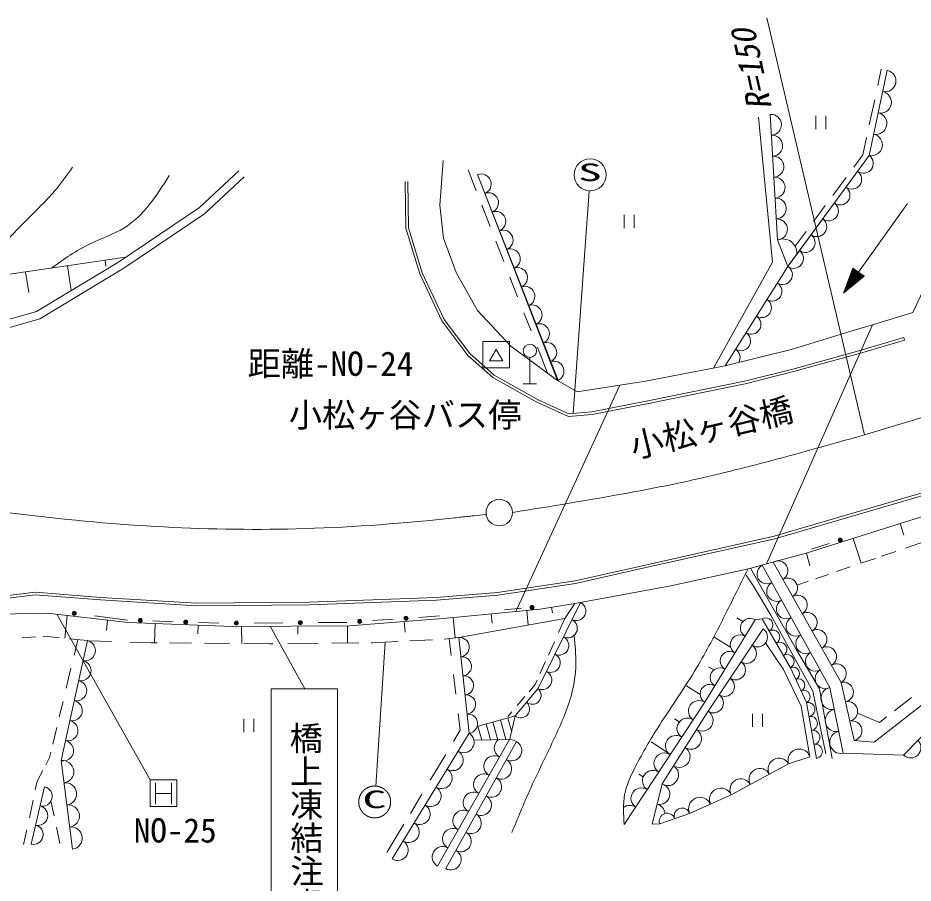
# Model space of a CAD drawing. Units: millimetres, scale not verified. Extents: x 40000 to 680000, y 20000 to 380000.
# Drawn here: x 325644 to 393026, y 233083 to 298245 of the extents above; entities that cross this region are included whole.
import ezdxf
from ezdxf.enums import TextEntityAlignment as Align

# ---------------------------------------------------------------- set-up
doc = ezdxf.new("R2010")
doc.units = ezdxf.units.MM
doc.header["$LTSCALE"] = 1000
doc.linetypes.add('USER1', pattern=[15.25, 12, -1.5, 0.25, -1.5])
for name, color, linetype, lineweight in [('M-BGD', 2, 'Continuous', 13), ('M-BGD-EXST', 1, 'Continuous', 13), ('M-BGD-RSTR', 3, 'Continuous', 13), ('M-TTL', 7, 'Continuous', 13), ('M-TTL-LINE', 7, 'Continuous', 13), ('M-TTL-TXT', 7, 'Continuous', 13)]:
    doc.layers.add(name, color=color, linetype=linetype, lineweight=lineweight)
doc.styles.add('@ＭＳ ゴシック', font='')
doc.styles.add('ＭＳ ゴシック', font='')
doc.styles.get('@ＭＳ ゴシック').set_extended_font_data('@MS Gothic')
doc.styles.get('ＭＳ ゴシック').set_extended_font_data('MS Gothic')

msp = doc.modelspace()

# ---------------------------------------------------------------- linework, layer by layer
at = {"layer": 'M-BGD'}
msp.add_line((389363, 266845), (457208, 287259), dxfattribs=at)
for points in [[(291337, 269580), (295838, 267963), (300338, 266346), (304926, 265024), (311824, 263035), (318919, 261712), (326064, 260842), (333103, 259985), (340190, 259567), (347262, 259781), (351014, 259894), (354763, 260186), (358495, 260589), (358841, 260626), (359187, 260664), (359532, 260705), (359670, 260721), (359808, 260737), (359946, 260753), (360249, 260788), (360551, 260821), (360853, 260854)], [(362903, 261001), (365739, 261461), (368575, 261921), (371401, 262437), (372367, 262613), (373332, 262796), (374294, 262990), (375257, 263183), (376217, 263387), (377174, 263607), (377612, 263707), (378049, 263811), (378485, 263916), (378922, 264022), (379358, 264129), (379794, 264238), (380230, 264347), (380665, 264458), (381100, 264571), (383865, 265287), (386614, 266066), (389363, 266845)]]:
    msp.add_open_spline(points, degree=3, knots=[0, 0, 0, 0, 1, 1, 1, 2, 2, 2, 3, 3, 3, 4, 4, 4, 5, 5, 5, 6, 6, 6, 7, 7, 7, 7], dxfattribs=at)
at = {"layer": 'M-BGD-EXST'}
for p, q in [((389976, 275134), (381997, 257123)), ((388514, 274693), (389976, 275134)), ((383944, 273303), (388514, 274693)), ((378870, 272040), (383944, 273303)), ((372894, 270893), (378870, 272040)), ((370945, 270584), (372894, 270893)), ((370945, 270584), (363113, 253536)), ((374793, 255460), (380735, 256777)), ((380735, 256777), (381995, 257119)), ((367556, 254146), (374793, 255460)), ((367556, 254146), (364964, 253717)), ((364964, 253717), (363113, 253536))]:
    msp.add_line(p, q, dxfattribs=at)
at = {"layer": 'M-BGD-RSTR'}
msp.add_circle((361879, 260987), 1000, dxfattribs=at)
at = {"layer": 'M-TTL'}
for p, q in [((389725, 287883), (391084, 294296)), ((389725, 287883), (391084, 294296)), ((390367, 293165), (390629, 294384)), ((389728, 290199), (390134, 292085)), ((382449, 279853), (381397, 290756)), ((382823, 281525), (382280, 290981)), ((382823, 281525), (382280, 290981)), ((385717, 289873), (385717, 290873)), ((386467, 290873), (386467, 289873)), ((389243, 287944), (389522, 289241)), ((383596, 279526), (389725, 287883)), ((383693, 279677), (389725, 287883)), ((388555, 287012), (389243, 287944)), ((357642, 287509), (357395, 284142)), ((339307, 283966), (342273, 286716)), ((360143, 285231), (359534, 286793)), ((366345, 270886), (360241, 286439)), ((366263, 270933), (360241, 286439)), ((339681, 283494), (342681, 286276)), ((354806, 285926), (354849, 282408)), ((355006, 285929), (355048, 282438)), ((386982, 284880), (387980, 286232)), ((333303, 279910), (339307, 283966)), ((357395, 284142), (357671, 281645)), ((361201, 282522), (360569, 284140)), ((385524, 282906), (386416, 284115)), ((392603, 284258), (387788, 277518)), ((333626, 279404), (339681, 283494)), ((371288, 282415), (371288, 283415)), ((372038, 283415), (372038, 282415)), ((354849, 282408), (355898, 278961)), ((355048, 282438), (356085, 279033)), ((384148, 281042), (384973, 282160)), ((357671, 281645), (358628, 279062)), ((362230, 279886), (361629, 281427)), ((383596, 279526), (382823, 281525)), ((383596, 279526), (382823, 281525)), ((322248, 278544), (333760, 280218)), ((327056, 276140), (333303, 279910)), ((332270, 279556), (332206, 279992)), ((378006, 271874), (382449, 279853)), ((326456, 277558), (326228, 279123)), ((327299, 275586), (333626, 279404)), ((329659, 277711), (329387, 279582)), ((356085, 279033), (357734, 275522)), ((358628, 279062), (360239, 276202)), ((378870, 272040), (383596, 279526)), ((387788, 277518), (388490, 279391)), ((388987, 278505), (388333, 278972)), ((389027, 278538), (388351, 279020)), ((389067, 278570), (388369, 279069)), ((389107, 278603), (388387, 279117)), ((389147, 278636), (388406, 279166)), ((389187, 278669), (388424, 279214)), ((389227, 278702), (388442, 279263)), ((389267, 278735), (388460, 279311)), ((389307, 278768), (388478, 279360)), ((389332, 278789), (388490, 279391)), ((355898, 278961), (357562, 275418)), ((363261, 277248), (362684, 278725)), ((387788, 277518), (389332, 278789)), ((388428, 278044), (388079, 278293)), ((388467, 278077), (388097, 278342)), ((388507, 278110), (388115, 278390)), ((388547, 278143), (388133, 278439)), ((388587, 278176), (388151, 278487)), ((388627, 278209), (388169, 278536)), ((388667, 278241), (388188, 278584)), ((388707, 278274), (388206, 278633)), ((388747, 278307), (388224, 278681)), ((388787, 278340), (388242, 278730)), ((388827, 278373), (388260, 278778)), ((388867, 278406), (388278, 278826)), ((388907, 278439), (388297, 278875)), ((388947, 278472), (388315, 278923)), ((387868, 277584), (387824, 277615)), ((387908, 277616), (387843, 277663)), ((387948, 277649), (387861, 277712)), ((387988, 277682), (387879, 277760)), ((388028, 277715), (387897, 277809)), ((388068, 277748), (387915, 277857)), ((388108, 277781), (387933, 277905)), ((388148, 277814), (387952, 277954)), ((388188, 277847), (387970, 278002)), ((388228, 277880), (387988, 278051)), ((388268, 277912), (388006, 278099)), ((388308, 277945), (388024, 278148)), ((388348, 277978), (388042, 278196)), ((388388, 278011), (388061, 278245)), ((393781, 277704), (392998, 276046)), ((387828, 277551), (387806, 277566)), ((320225, 274151), (327056, 276140)), ((360239, 276202), (362736, 273517)), ((364268, 274669), (363737, 276028)), ((389976, 275134), (393003, 276047)), ((320372, 273568), (327299, 275586)), ((357562, 275418), (359511, 272826)), ((357734, 275522), (359659, 272962)), ((362644, 273883), (360644, 273883)), ((360644, 273883), (360644, 271883)), ((362644, 271883), (362644, 273883)), ((388933, 273172), (392318, 274166)), ((388988, 272980), (392374, 273974)), ((392318, 274166), (392374, 273974)), ((359659, 272962), (361499, 271333)), ((361135, 272410), (361644, 273283)), ((362135, 272410), (361644, 273283)), ((362736, 273517), (366263, 270933)), ((365511, 271484), (364744, 273449)), ((383984, 271798), (388933, 273172)), ((384035, 271604), (388988, 272980)), ((359511, 272826), (361383, 271170)), ((362135, 272410), (361135, 272410)), ((364188, 272674), (364188, 270674)), ((360644, 271883), (362644, 271883)), ((380346, 270888), (383984, 271798)), ((380390, 270693), (384035, 271604)), ((361383, 271170), (364709, 269293)), ((361499, 271333), (364799, 269472)), ((366263, 270933), (367743, 270077)), ((373196, 269429), (380346, 270888)), ((363688, 270674), (364688, 270674)), ((367743, 270077), (370945, 270584)), ((373235, 269233), (380390, 270693)), ((364709, 269293), (367091, 268232)), ((364799, 269472), (367126, 268435)), ((368839, 268583), (373196, 269429)), ((368867, 268385), (373235, 269233)), ((367091, 268232), (368867, 268385)), ((367126, 268435), (368839, 268583)), ((382569, 259207), (393875, 262515)), ((382619, 259014), (393934, 262324)), ((384976, 257927), (398036, 262057)), ((392321, 259278), (392042, 260162)), ((372093, 256865), (382569, 259207)), ((372137, 256670), (382619, 259014)), ((389117, 257174), (388524, 259049)), ((385384, 258229), (386711, 258652)), ((393610, 258704), (392443, 258307)), ((381995, 257119), (384976, 257927)), ((385264, 256968), (385002, 257934)), ((390200, 257542), (389101, 257168)), ((391715, 258059), (390647, 257695)), ((367585, 255851), (372093, 256865)), ((380794, 256793), (384246, 250648)), ((386762, 247822), (381667, 257029)), ((381667, 257029), (386762, 247822)), ((387624, 248201), (382489, 257253)), ((387624, 248201), (382489, 257253)), ((388300, 256896), (387259, 256541)), ((367622, 255654), (372137, 256670)), ((381007, 255439), (380455, 256266)), ((386663, 256338), (385682, 256004)), ((361735, 254973), (367585, 255851)), ((361758, 254775), (367622, 255654)), ((382316, 253267), (381007, 255439)), ((385133, 255817), (384300, 255533)), ((324283, 254662), (326944, 254997)), ((324308, 254464), (326949, 254796)), ((326944, 254997), (331888, 254604)), ((326949, 254796), (331874, 254405)), ((357134, 254584), (361735, 254973)), ((357146, 254384), (361758, 254775)), ((331874, 254405), (339106, 253955)), ((331888, 254604), (339111, 254155)), ((339106, 253955), (347569, 254052)), ((339111, 254155), (347564, 254252)), ((347564, 254252), (357134, 254584)), ((347569, 254052), (357146, 254384)), ((364785, 247726), (367989, 254224)), ((364785, 247726), (367989, 254224)), ((366816, 253021), (367556, 254146)), ((324216, 253350), (327858, 253412)), ((327858, 253412), (333950, 252721)), ((363113, 253536), (357939, 253032)), ((362260, 253660), (363543, 253783)), ((364056, 252520), (363949, 253618)), ((365887, 253447), (365819, 253858)), ((403126, 253839), (390095, 243706)), ((392299, 242730), (403126, 253839)), ((392299, 242730), (403126, 253839)), ((329165, 251520), (329360, 253242)), ((333904, 252895), (331429, 253205)), ((332311, 252115), (332400, 252897)), ((333950, 252721), (341801, 252407)), ((337331, 252773), (335807, 252828)), ((340758, 252652), (339235, 252706)), ((345577, 252686), (343435, 252671)), ((350395, 252721), (348254, 252705)), ((357939, 253032), (350594, 252469)), ((353892, 252964), (352338, 252856)), ((354792, 251984), (354731, 252786)), ((357389, 253207), (355835, 253099)), ((358547, 251541), (358397, 253077)), ((358824, 251571), (366816, 253021)), ((361332, 252667), (361265, 253356)), ((366816, 253021), (366333, 251945)), ((377341, 246703), (381131, 252917)), ((381131, 252917), (377341, 246703)), ((379759, 253052), (380207, 252778)), ((381131, 252917), (381662, 252993)), ((383798, 249304), (381662, 252993)), ((383798, 249304), (381662, 252993)), ((385487, 247546), (382316, 253267)), ((335923, 251184), (335982, 252640)), ((339176, 251854), (339202, 252511)), ((341801, 252407), (350594, 252469)), ((342495, 251119), (342486, 252412)), ((346724, 251821), (346720, 252442)), ((350466, 251165), (350457, 252468)), ((377592, 246026), (381730, 252232)), ((377592, 246026), (381730, 252232)), ((325973, 251551), (326981, 251625)), ((327527, 251665), (327669, 251675)), ((327669, 251675), (328769, 251561)), ((330872, 251343), (328902, 242305)), ((328902, 242305), (330872, 251343)), ((329537, 251481), (330872, 251343)), ((330157, 251417), (329878, 250257)), ((355145, 251325), (356842, 251409)), ((357729, 251452), (358824, 251571)), ((358266, 250232), (358114, 251494)), ((358824, 251571), (359608, 244376)), ((359608, 244376), (358824, 251571)), ((378056, 251615), (379292, 250862)), ((330947, 251322), (332695, 251272)), ((334060, 251233), (335648, 251187)), ((335648, 251187), (336123, 251182)), ((337045, 251173), (338705, 251157)), ((339702, 251147), (341580, 251128)), ((342648, 251117), (344587, 251098)), ((344587, 251098), (344861, 251101)), ((345968, 251114), (348253, 251140)), ((349286, 251152), (351313, 251175)), ((352236, 251185), (352312, 251186)), ((352312, 251186), (354259, 251282)), ((366026, 251262), (365573, 250254)), ((383281, 249166), (381928, 251185)), ((384246, 250648), (385969, 247718)), ((365354, 249767), (364940, 248847)), ((377631, 249381), (378028, 249139)), ((329641, 249268), (329281, 247765)), ((358618, 247313), (358438, 248806)), ((384591, 246408), (383281, 249166)), ((385004, 246684), (383798, 249304)), ((385004, 246684), (383798, 249304)), ((364579, 248043), (364116, 247497)), ((364726, 248369), (364579, 248043)), ((388589, 243823), (387624, 248201)), ((388589, 243823), (387624, 248201)), ((363062, 245679), (364785, 247726)), ((363062, 245679), (364785, 247726)), ((375982, 247945), (376994, 247279)), ((386452, 242824), (385487, 247546)), ((385969, 247718), (386934, 242479)), ((387762, 242858), (386762, 247822)), ((386762, 247822), (387762, 242858)), ((329041, 246767), (328761, 245596)), ((363809, 247136), (363226, 246449)), ((371278, 237495), (377341, 246703)), ((377341, 246703), (371278, 237495)), ((385762, 242479), (385004, 246684)), ((385762, 242479), (385004, 246684)), ((392910, 247069), (391617, 246054)), ((362828, 245980), (362521, 245619)), ((374131, 240550), (377592, 246026)), ((374131, 240550), (377592, 246026)), ((385261, 242601), (384591, 246408)), ((342662, 244447), (342662, 245447)), ((343412, 245447), (343412, 244447)), ((358945, 244597), (358793, 245860)), ((363062, 245679), (360221, 244880)), ((362376, 243893), (361961, 245369)), ((362803, 244530), (362522, 245527)), ((362669, 243939), (363062, 245679)), ((375077, 245445), (375424, 245217)), ((380935, 244841), (380935, 245841)), ((381685, 245841), (381685, 244841)), ((390487, 245167), (388843, 245890)), ((391037, 245599), (390487, 245167)), ((328570, 244803), (328266, 243536)), ((358440, 243757), (358945, 244597)), ((360560, 243853), (360268, 244893)), ((361223, 243867), (360886, 245067)), ((361762, 243879), (361389, 245208)), ((359608, 244376), (353820, 234901)), ((353820, 234901), (359608, 244376)), ((357227, 234369), (362669, 243939)), ((362669, 243939), (357227, 234369)), ((363168, 243747), (362669, 243939)), ((357845, 234177), (363168, 243747)), ((357845, 234177), (363168, 243747)), ((359975, 243840), (362646, 243899)), ((373322, 243716), (374754, 242773)), ((390095, 243706), (388589, 243823)), ((328123, 242940), (328031, 242555)), ((356687, 240834), (357852, 242775)), ((385261, 242601), (383656, 242066)), ((385261, 242601), (383656, 242066)), ((387762, 242858), (392299, 242730)), ((328031, 242555), (327741, 242001)), ((328902, 242305), (329756, 235639)), ((329756, 235639), (328902, 242305)), ((383656, 242066), (379339, 239729)), ((383656, 242066), (379339, 239729)), ((327518, 241574), (327093, 240759)), ((372391, 241296), (372715, 241083)), ((327093, 240759), (326955, 240113)), ((326637, 236014), (327656, 240330)), ((326637, 236014), (327656, 240330)), ((373382, 237518), (374131, 240550)), ((373382, 237518), (374131, 240550)), ((326790, 239342), (326505, 238007)), ((328128, 239245), (328364, 238144)), ((355184, 238330), (356049, 239772)), ((379339, 239729), (376200, 238338)), ((379339, 239729), (376200, 238338)), ((376200, 238338), (373953, 237554)), ((376200, 238338), (373953, 237554)), ((328546, 237293), (328808, 236068)), ((353414, 235380), (354702, 237527)), ((373953, 237554), (373382, 237518)), ((326312, 237104), (326074, 235987))]:
    msp.add_line(p, q, dxfattribs=at)
for centre, radius in [((364188, 273174), 500), ((387540, 258916), 150), ((387540, 258916), 100), ((387540, 258916), 50), ((329883, 253398), 150), ((329883, 253398), 100), ((329883, 253398), 50), ((364346, 253860), 150), ((364346, 253860), 100), ((364346, 253860), 50), ((334855, 252862), 150), ((334855, 252862), 100), ((334855, 252862), 50), ((338283, 252740), 150), ((338283, 252740), 100), ((338283, 252740), 50), ((342096, 252661), 150), ((342096, 252661), 100), ((342096, 252661), 50), ((346915, 252696), 150), ((346915, 252696), 100), ((346915, 252696), 50), ((351367, 252788), 150), ((351367, 252788), 100), ((351367, 252788), 50), ((354864, 253032), 150), ((354864, 253032), 100), ((354864, 253032), 50)]:
    msp.add_circle(centre, radius, dxfattribs=at)
for centre, radius, start, end in [((390914, 293494), 819, 258.03526, 78.03526), ((390575, 291891), 819, 258.03526, 78.03526), ((382326, 290193), 789, 273.28655, 93.28655), ((390235, 290288), 819, 258.03526, 78.03526), ((382416, 288617), 789, 273.28655, 93.28655), ((389895, 288685), 819, 258.03526, 78.03526), ((382507, 287041), 789, 273.28655, 93.28655), ((389288, 287286), 740, 233.74203, 53.74203), ((360515, 285734), 756, 291.22474, 111.22474), ((388412, 286092), 740, 233.74203, 53.74203), ((382597, 285465), 789, 273.28655, 93.28655), ((361062, 284324), 756, 291.22474, 111.22474), ((387536, 284898), 740, 233.74203, 53.74203), ((382688, 283889), 789, 273.28655, 93.28655), ((386661, 283705), 740, 233.74203, 53.74203), ((361609, 282915), 756, 291.22474, 111.22474), ((382778, 282313), 789, 273.28655, 93.28655), ((385785, 282511), 740, 233.74203, 53.74203), ((362157, 281505), 756, 291.22474, 111.22474), ((384910, 281317), 740, 233.74203, 53.74203), ((383210, 280526), 1072, 357.35793, 111.13609), ((362704, 280096), 756, 291.22474, 111.22474), ((384034, 280123), 740, 233.74203, 53.74203), ((363252, 278686), 756, 291.22474, 111.22474), ((383202, 278902), 738, 237.73373, 57.73373), ((363799, 277277), 756, 291.22474, 111.22474), ((382415, 277655), 738, 237.73373, 57.73373), ((381627, 276407), 738, 237.73373, 57.73373), ((364347, 275867), 756, 291.22474, 111.22474), ((380839, 275159), 738, 237.73373, 57.73373), ((364894, 274457), 756, 291.22474, 111.22474), ((380052, 273912), 738, 237.73373, 57.73373), ((365442, 273048), 756, 291.22474, 111.22474), ((379264, 272664), 738, 330.22147, 57.73373), ((365989, 271638), 756, 291.22474, 111.22474), ((382031, 256372), 752, 118.95978, 298.95978), ((382856, 256606), 743, 299.56289, 119.56289), ((383590, 255313), 743, 299.56289, 119.56289), ((382759, 255056), 752, 118.95978, 298.95978), ((384323, 254020), 743, 299.56289, 119.56289), ((367669, 253574), 724, 243.75066, 63.75066), ((383486, 253741), 752, 118.95978, 298.95978), ((385057, 252727), 743, 299.56289, 119.56289), ((367028, 252275), 724, 243.75066, 63.75066), ((380752, 252296), 728, 58.6243, 238.6243), ((381929, 252532), 533, 300.07599, 120.07599), ((384214, 252425), 752, 118.95978, 298.95978), ((381316, 251612), 746, 236.30724, 56.30724), ((382463, 251610), 533, 300.07599, 120.07599), ((385790, 251433), 743, 299.56289, 119.56289), ((330707, 250590), 771, 257.70757, 77.70757), ((358903, 250851), 724, 276.22017, 96.22017), ((366387, 250975), 724, 243.75066, 63.75066), ((379994, 251053), 728, 58.6243, 238.6243), ((384942, 251110), 752, 118.95978, 298.95978), ((380488, 250370), 746, 236.30724, 56.30724), ((382997, 250687), 533, 300.07599, 120.07599), ((386524, 250140), 743, 299.56289, 119.56289), ((359059, 249412), 724, 276.22017, 96.22017), ((365746, 249675), 724, 243.75066, 63.75066), ((379236, 249810), 728, 58.6243, 238.6243), ((383531, 249765), 533, 300.07599, 120.07599), ((385670, 249795), 752, 118.95978, 298.95978), ((330379, 249083), 771, 257.70757, 77.70757), ((379661, 249129), 746, 236.30724, 56.30724), ((383999, 248867), 481, 294.72462, 114.72462), ((387257, 248847), 743, 299.56289, 119.56289), ((359216, 247973), 724, 276.22017, 96.22017), ((365105, 248376), 724, 243.75066, 63.75066), ((378478, 248567), 728, 58.6243, 238.6243), ((386398, 248479), 752, 118.95978, 298.95978), ((330051, 247577), 771, 257.70757, 77.70757), ((377720, 247324), 728, 58.6243, 238.6243), ((378833, 247888), 746, 236.30724, 56.30724), ((384401, 247994), 481, 294.72462, 114.72462), ((387785, 247471), 747, 282.43055, 102.43055), ((364354, 247214), 669, 229.91111, 49.91111), ((384803, 247121), 481, 294.72462, 114.72462), ((386929, 246994), 844, 101.38374, 281.38374), ((329723, 246071), 771, 257.70757, 77.70757), ((359373, 246534), 724, 276.22017, 96.22017), ((363492, 246191), 669, 229.91111, 49.91111), ((376908, 246045), 788, 56.63496, 236.63496), ((378005, 246646), 746, 236.30724, 56.30724), ((385099, 246159), 534, 280.21948, 100.21948), ((388106, 246012), 747, 282.43055, 102.43055), ((377159, 245341), 810, 237.70762, 57.70762), ((387262, 245340), 844, 101.38374, 281.38374), ((329395, 244564), 771, 257.70757, 77.70757), ((359530, 245095), 724, 276.22017, 96.22017), ((376042, 244730), 788, 56.63496, 236.63496), ((385289, 245107), 534, 280.21948, 100.21948), ((388428, 244553), 747, 282.43055, 102.43055), ((376294, 243972), 810, 237.70762, 57.70762), ((359195, 243699), 793, 238.57676, 58.57676), ((375176, 243415), 788, 56.63496, 236.63496), ((385478, 244056), 534, 280.21948, 100.21948), ((387595, 243685), 844, 101.38374, 281.38374), ((329066, 243058), 771, 257.70757, 77.70757), ((362280, 243255), 786, 127.40412, 240.37356), ((362788, 243064), 782, 240.9167, 60.9167), ((375429, 242603), 810, 237.70762, 57.70762), ((385668, 243005), 534, 280.21948, 100.21948), ((392840, 243285), 776, 225.7371, 45.7371), ((358368, 242345), 793, 238.57676, 58.57676), ((361503, 241888), 786, 60.37356, 240.37356), ((374310, 242099), 788, 56.63496, 236.63496), ((384458, 242333), 846, 18.43226, 198.43226), ((329009, 241472), 840, 277.29793, 97.29793), ((362028, 241696), 782, 240.9167, 60.9167), ((374564, 241235), 810, 237.70762, 57.70762), ((382936, 241676), 818, 28.42498, 208.42498), ((357541, 240992), 793, 238.57676, 58.57676), ((360726, 240521), 786, 60.37356, 240.37356), ((373444, 240784), 788, 56.63496, 236.63496), ((381497, 240898), 818, 28.42498, 208.42498), ((329222, 239805), 840, 277.29793, 97.29793), ((361267, 240329), 782, 240.9167, 60.9167), ((380059, 240119), 818, 28.42498, 208.42498), ((327486, 239611), 739, 256.71713, 76.71713), ((356714, 239638), 793, 238.57676, 58.57676), ((359948, 239154), 786, 60.37356, 240.37356), ((372577, 239468), 788, 56.63496, 236.63496), ((373944, 239792), 781, 256.11978, 76.11978), ((378554, 239382), 858, 23.89936, 203.89936), ((360507, 238962), 782, 240.9167, 60.9167), ((376985, 238686), 858, 23.89936, 203.89936), ((327146, 238172), 739, 256.71713, 76.71713), ((329436, 238139), 840, 277.29793, 97.29793), ((355887, 238285), 793, 238.57676, 58.57676), ((359171, 237787), 786, 60.37356, 240.37356), ((371711, 238153), 788, 56.63496, 128.78213), ((373569, 238276), 781, 3.32902, 76.11978), ((375638, 238142), 595, 19.24684, 199.24684), ((359746, 237595), 782, 240.9167, 60.9167), ((374514, 237750), 595, 19.24684, 199.24684), ((326807, 236733), 739, 256.71713, 76.71713), ((329649, 236472), 840, 277.29793, 97.29793), ((355060, 236931), 793, 238.57676, 58.57676), ((358393, 236420), 786, 60.37356, 240.37356), ((358986, 236228), 782, 240.9167, 60.9167), ((354233, 235578), 793, 238.57676, 58.57676), ((357616, 235053), 786, 60.37356, 240.37356), ((358226, 234861), 782, 240.9167, 60.9167)]:
    msp.add_arc(centre, radius, start, end, dxfattribs=at)
for points, knots in [([(380600, 256747), (379961, 255456), (379321, 254165), (378668, 252880), (378009, 251584), (377336, 250295), (376584, 249052), (375694, 247584), (374694, 246180), (373779, 244733), (373153, 243741), (372567, 242728), (372036, 241663), (371732, 241052), (371445, 240424), (371316, 239769), (371171, 239034), (371225, 238264), (371278, 237495)], [0, 0, 0, 0, 1, 1, 1, 2, 2, 2, 3, 3, 3, 4, 4, 4, 5, 5, 5, 6, 6, 6, 6]), ([(367508, 251732), (367583, 251004), (367658, 250275), (367641, 249545), (367624, 248819), (367517, 248091), (367338, 247386), (367051, 246256), (366580, 245184), (366087, 244127), (365448, 242756), (364771, 241410), (364154, 240034), (363689, 238997), (363259, 237943), (362828, 236889)], [0, 0, 0, 0, 1, 1, 1, 2, 2, 2, 3, 3, 3, 4, 4, 4, 5, 5, 5, 5])]:
    msp.add_open_spline(points, degree=3, knots=knots, dxfattribs=at)
at = {"layer": 'M-TTL-LINE'}
for points, knots in [([(320927, 278506), (321902, 279134), (322878, 279762), (323753, 280509), (324596, 281229), (325347, 282058), (326130, 282854), (326959, 283696), (327826, 284500), (328572, 285408), (328994, 285921), (329377, 286468), (329761, 287014)], [0, 0, 0, 0, 1, 1, 1, 2, 2, 2, 3, 3, 3, 4, 4, 4, 4]), ([(328169, 279405), (329105, 280069), (330040, 280733), (331078, 281231), (331940, 281645), (332873, 281945), (333664, 282436), (335101, 283328), (336069, 284850), (337038, 286371)], [0, 0, 0, 0, 1, 1, 1, 2, 2, 2, 3, 3, 3, 3])]:
    msp.add_open_spline(points, degree=3, knots=knots, dxfattribs=at)
at = {"layer": 'M-TTL-TXT'}
for p, q in [((389363, 266845), (382028, 298245)), ((367431, 268462), (368635, 285227)), ((328571, 253331), (335604, 240849)), ((344621, 252427), (347236, 247725)), ((353301, 251235), (352580, 240394)), ((344700, 247725), (344699, 226725)), ((344700, 247725), (349700, 247725)), ((349700, 247725), (349699, 226725)), ((335604, 240849), (337604, 240849)), ((335604, 238849), (335604, 240849)), ((335994, 240639), (335994, 239039)), ((337194, 240639), (337194, 239039)), ((337604, 240849), (337604, 238849)), ((335994, 239839), (337194, 239839)), ((337604, 238849), (335604, 238849))]:
    msp.add_line(p, q, dxfattribs=at)
msp.add_circle((368721, 286424), 1200, dxfattribs=at)
at = {"layer": 'M-TTL-TXT', "linetype": 'USER1'}
msp.add_circle((352500, 239196), 1200, dxfattribs=at)

# ---------------------------------------------------------------- texts
at = {"layer": 'M-BGD-EXST', "style": 'ＭＳ ゴシック'}
msp.add_text('小松ヶ谷橋', height=1833, rotation=13.372, dxfattribs=at).set_placement((372100, 264506), align=Align.BOTTOM_LEFT)
at = {"layer": 'M-TTL', "style": 'ＭＳ ゴシック'}
for s, p in [('距離-NO-24', (342931, 270738)), ('小松ヶ谷バス停', (346039, 266882))]:
    msp.add_text(s, height=1833, rotation=359.997, dxfattribs=at).set_placement(p, align=Align.BOTTOM_LEFT)
at = {"layer": 'M-TTL-TXT', "style": 'ＭＳ ゴシック', "oblique": 15}
msp.add_text('R=150', height=1833, rotation=102.305, dxfattribs=at).set_placement((382946, 291580), align=Align.BOTTOM_LEFT)
at = {"layer": 'M-TTL-TXT', "style": 'ＭＳ ゴシック', "width": 2}
for s, p in [('S', (367803, 285561)), ('C', (351581, 238334))]:
    msp.add_text(s, height=1320, rotation=359.997, dxfattribs=at).set_placement(p, align=Align.BOTTOM_LEFT)
at = {"layer": 'M-TTL-TXT'}
for s, rotation, style, p in [('橋上凍結注意', 270.404, '@ＭＳ ゴシック', (345837, 245254)), ('NO-25', 359.997, 'ＭＳ ゴシック', (334367, 235589))]:
    msp.add_text(s, height=1833, rotation=rotation, dxfattribs=dict(at, style=style)).set_placement(p, align=Align.BOTTOM_LEFT)

doc.saveas('drawing.dxf')
